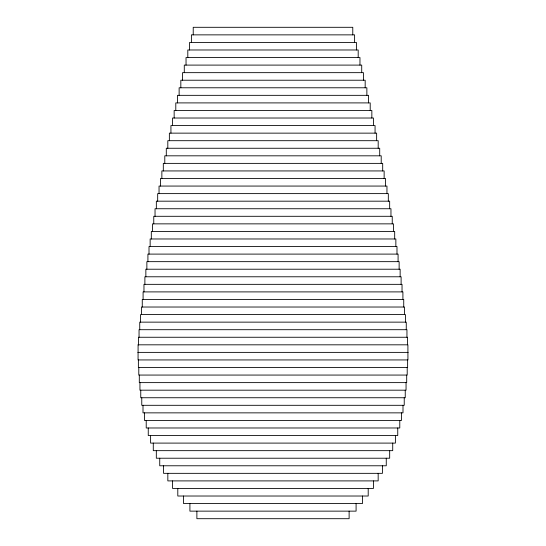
<?xml version="1.0" encoding="UTF-8"?>
<svg xmlns="http://www.w3.org/2000/svg" width="546" height="546" viewBox="0 0 546 546"><rect width="100%" height="100%" fill="white"/><g stroke="black" fill="none" stroke-linecap="round" stroke-linejoin="round"><path stroke-width="0.82" d="M137.858 352.382L408.142 352.382M407.623 359.937L407.623 367.499L138.377 367.499L138.377 359.937M407.507 344.819L407.507 337.257L138.493 337.257L138.493 344.819M407.207 367.499L407.207 375.061L138.793 375.061L138.793 367.499M406.954 337.257L406.954 329.702L139.046 329.702L139.046 337.257M406.695 375.061L406.695 382.623L139.305 382.623L139.305 375.061M406.258 329.702L406.258 322.14L139.742 322.14L139.742 329.702M406.053 382.623L406.053 390.178L139.947 390.178L139.947 382.623M405.432 322.14L405.432 314.578L140.568 314.578L140.568 322.14M405.241 390.178L405.241 397.741L140.759 397.741L140.759 390.178M404.504 314.578L404.504 307.023L141.496 307.023L141.496 314.578M404.231 397.741L404.231 405.303L141.769 405.303L141.769 397.741M403.733 307.023L403.733 299.461L142.267 299.461L142.267 307.023M402.996 405.303L402.996 412.858L143.004 412.858L143.004 405.303M402.907 299.461L402.907 291.898L143.093 291.898L143.093 299.461M402.033 291.898L402.033 284.343L143.967 284.343L143.967 291.898M401.522 412.858L401.522 420.42L144.478 420.42L144.478 412.858M401.112 284.343L401.112 276.781L144.888 276.781L144.888 284.343M400.143 276.781L400.143 269.219L145.857 269.219L145.857 276.781M399.781 420.42L399.781 427.982L146.219 427.982L146.219 420.42M399.133 269.219L399.133 261.657L146.867 261.657L146.867 269.219M398.082 261.657L398.082 254.102L147.918 254.102L147.918 261.657M397.747 427.982L397.747 435.537L148.253 435.537L148.253 427.982M396.99 254.102L396.99 246.539L149.01 246.539L149.01 254.102M395.857 246.539L395.857 238.977L150.143 238.977L150.143 246.539M395.4 435.537L395.4 443.099L150.6 443.099L150.6 435.537M394.683 238.977L394.683 231.422L151.317 231.422L151.317 238.977M393.482 231.422L393.482 223.86L152.518 223.86L152.518 231.422M392.717 443.099L392.717 450.662L153.283 450.662L153.283 443.099M392.24 223.86L392.24 216.298L153.76 216.298L153.76 223.86M390.963 216.298L390.963 208.743L155.037 208.743L155.037 216.298M389.68 450.662L389.68 458.217L156.32 458.217L156.32 450.662M389.66 208.743L389.66 201.181L156.34 201.181L156.34 208.743M388.322 201.181L388.322 193.618L157.678 193.618L157.678 201.181M386.957 193.618L386.957 186.063L159.043 186.063L159.043 193.618M386.261 458.217L386.261 465.779L159.739 465.779L159.739 458.217M385.565 186.063L385.565 178.501L160.435 178.501L160.435 186.063M384.138 178.501L384.138 170.939L161.862 170.939L161.862 178.501M382.691 170.939L382.691 163.377L163.309 163.377L163.309 170.939M382.432 465.779L382.432 473.341L163.568 473.341L163.568 465.779M381.21 163.377L381.21 155.822L164.79 155.822L164.79 163.377M379.709 155.822L379.709 148.259L166.291 148.259L166.291 155.822M378.187 148.259L378.187 140.697L167.813 140.697L167.813 148.259M378.166 473.341L378.166 480.903L167.834 480.903L167.834 473.341M376.638 140.697L376.638 133.142L169.362 133.142L169.362 140.697M375.061 133.142L375.061 125.58L170.939 125.58L170.939 133.142M373.464 125.58L373.464 118.018L172.536 118.018L172.536 125.58M373.43 480.903L373.43 488.458L172.57 488.458L172.57 480.903M371.846 118.018L371.846 110.463L174.154 110.463L174.154 118.018M370.208 110.463L370.208 102.901L175.792 102.901L175.792 110.463M368.55 102.901L368.55 95.338L177.45 95.338L177.45 102.901M368.202 488.458L368.202 496.021L177.798 496.021L177.798 488.458M366.871 95.338L366.871 87.783L179.129 87.783L179.129 95.338M365.172 87.783L365.172 80.221L180.828 80.221L180.828 87.783M363.452 80.221L363.452 72.659L182.548 72.659L182.548 80.221M362.428 496.021L362.428 503.583L183.572 503.583L183.572 496.021M361.718 72.659L361.718 65.097L184.282 65.097L184.282 72.659M359.964 65.097L359.964 57.542L186.036 57.542L186.036 65.097M358.19 57.542L358.19 49.979L187.81 49.979L187.81 57.542M356.402 49.979L356.402 42.417L189.599 42.417L189.599 49.979M356.088 503.583L356.088 511.138L189.912 511.138L189.912 503.583M354.6 42.417L354.6 34.862L191.4 34.862L191.4 42.417M352.777 34.862L352.777 27.3L193.223 27.3L193.223 34.862M349.119 511.138L349.119 518.7L196.881 518.7L196.881 511.138M138.097 344.819L138.063 359.937L407.937 359.937L407.903 344.819L138.097 344.819"/></g></svg>
